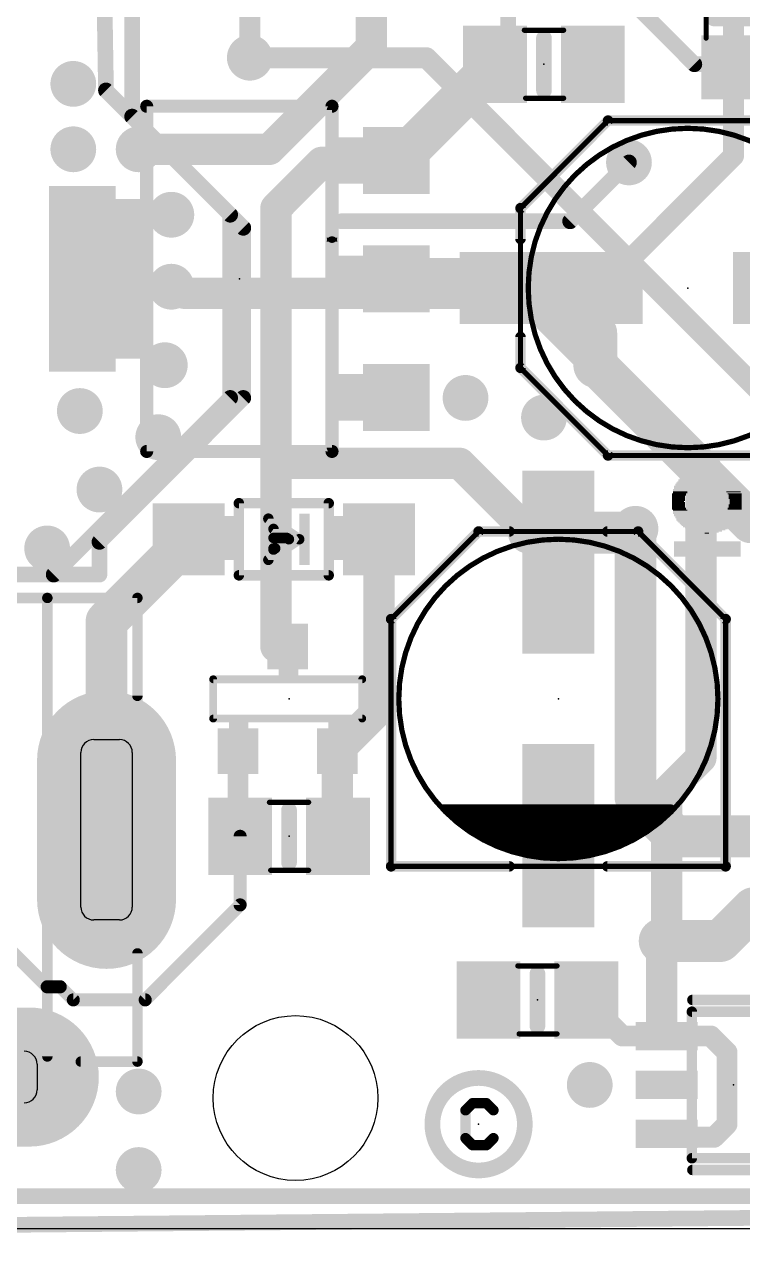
# Model space of a CAD drawing. Extents: x -3.4 to 68.6, y -0.2 to 53.3.
# Drawn here: x 8.7 to 22.66, y -0.15 to 23.38 of the extents above; entities that cross this region are included whole.
import ezdxf

# ---------------------------------------------------------------- set-up
doc = ezdxf.new("R2010")
doc.units = 0
for name, color, linetype in [('1', 12, 'CONTINUOUS'), ('16', 132, 'CONTINUOUS'), ('17', 110, 'CONTINUOUS'), ('18', 3, 'CONTINUOUS'), ('20', 53, 'CONTINUOUS'), ('200', 4, 'CONTINUOUS'), ('21', 40, 'CONTINUOUS'), ('23', 53, 'CONTINUOUS'), ('31', 253, 'CONTINUOUS'), ('51', 253, 'CONTINUOUS')]:
    doc.layers.add(name, color=color, linetype=linetype)

# ---------------------------------------------------------------- blocks, each defined once
blk = doc.blocks.new('RECT')
blk.add_solid([(-0.5, -0.5), (0.5, -0.5), (-0.5, 0.5), (0.5, 0.5)])
blk = doc.blocks.new('LONGP100')
at = {"const_width": 1}
blk.add_lwpolyline([(-0.5, 0), (0.5, 0)], dxfattribs=at)
at = {"const_width": 0.5}
for points in [[(-0.5, 0.25, 1), (-0.5, -0.25)], [(0.5, -0.25, 1), (0.5, 0.25)]]:
    blk.add_lwpolyline(points, format="xyb", dxfattribs=at)
blk = doc.blocks.new('ROUNDV')
at = {"const_width": 0.5}
blk.add_lwpolyline([(0, -0.25, 1), (0, 0.25, 1), (0, -0.25)], format="xyb", dxfattribs=at)

msp = doc.modelspace()

# ---------------------------------------------------------------- linework, layer by layer
at = {"layer": '1'}
for points, const_width in [([(10.16, 29.845), (10.287, 22.098)], 0.3048), ([(13.081, 28.133), (13.081, 22.733)], 0.4064), ([(15.4432, 26.162), (15.4432, 22.9362)], 0.6096), ([(20.574, 23.749), (21.717, 22.606)], 0.3048), ([(18.1, 22.545), (18.1, 23.561)], 0.3048), ([(15.4432, 22.9362), (13.462, 20.955)], 0.6096), ([(15.9804, 20.7404), (17.846, 22.606)], 0.8128), ([(17.846, 22.606), (17.907, 22.545)], 0.4064), ([(17.907, 22.545), (18.1, 22.545)], 0.4064), ([(21.717, 22.606), (22.352, 22.606)], 0.3048), ([(22.545, 22.606), (22.352, 22.606)], 0.4064), ([(22.352, 22.606), (22.672, 22.606)], 0.3048), ([(22.606, 22.545), (22.545, 22.606)], 0.4064), ([(10.287, 22.098), (12.954, 19.431)], 0.3048), ([(13.462, 20.955), (10.922, 20.955)], 0.6096), ([(13.589, 19.812), (14.478, 20.701)], 0.6096), ([(14.478, 20.701), (15.5074, 20.701)], 0.6096), ([(15.9278, 20.7404), (15.9804, 20.7404)], 0.8128), ([(15.5074, 20.701), (15.5468, 20.7404)], 0.4064), ([(15.5468, 20.7404), (15.9278, 20.7404)], 0.4064), ([(20.447, 20.701), (19.304, 19.558)], 0.3048), ([(13.589, 14.859), (13.589, 19.812)], 0.6096), ([(12.954, 19.431), (12.954, 16.129)], 0.3048), ([(19.304, 19.558), (14.859, 19.558)], 0.3048), ([(15.9278, 18.4404), (18.7582, 18.4404)], 0.8128), ([(18.7582, 18.4404), (18.936, 18.2626)], 0.8128), ([(19.812, 17.3866), (18.936, 18.2626)], 0.8128), ([(19.812, 16.764), (19.812, 17.3866)], 0.8128), ([(21.844, 14.732), (19.812, 16.764)], 0.8128), ([(12.954, 16.129), (10.16, 13.335)], 0.3048), ([(17.1574, 14.859), (13.589, 14.859)], 0.6096), ([(13.589, 14.859), (13.589, 11.303)], 0.6096), ([(18.5036, 13.5128), (17.1574, 14.859)], 0.6096), ([(21.844, 14.6886), (21.844, 14.732)], 0.8128), ([(22.8166, 13.716), (21.844, 14.6886)], 0.8128), ([(21.844, 9.144), (21.844, 14.6886)], 0.6096), ([(23.876, 13.716), (22.8166, 13.716)], 0.8128), ([(20.4978, 13.5128), (18.5036, 13.5128)], 0.8128), ([(20.574, 13.589), (20.4978, 13.5128)], 0.8128), ([(11.8914, 13.3858), (10.298, 11.7924)], 0.8128), ([(15.5914, 13.3858), (15.5914, 10.0796)], 0.6096), ([(18.5036, 13.5128), (19.0754, 12.941)], 0.6096), ([(10.16, 13.335), (10.16, 12.7)], 0.3048), ([(10.16, 12.7), (1.905, 12.7)], 0.3048), ([(10.298, 11.7924), (10.298, 7.747)], 0.8128), ([(13.589, 11.303), (13.8176, 11.303)], 0.6096), ([(14.7828, 9.271), (15.5914, 10.0796)], 0.6096), ([(12.8524, 7.6606), (12.8524, 9.271)], 0.4064), ([(14.7828, 7.6302), (14.7828, 9.271)], 0.6096), ([(21.179, 8.479), (21.844, 9.144)], 0.6096), ([(21.179, 8.479), (21.179, 5.685)], 0.6096), ([(12.893, 7.62), (12.8524, 7.6606)], 0.4064), ([(14.793, 7.62), (14.7828, 7.6302)], 0.6096), ([(12.893, 6.289), (12.893, 7.62)], 0.254), ([(11.049, 4.445), (12.893, 6.289)], 0.254), ([(21.179, 5.685), (21.082, 5.588)], 0.6096), ([(21.082, 5.588), (21.082, 3.841)], 0.6096), ([(8.255, 5.588), (9.144, 4.699)], 0.254), ([(9.144, 4.699), (9.398, 4.699)], 0.254), ([(9.398, 4.699), (9.652, 4.445)], 0.254), ([(9.652, 4.445), (11.049, 4.445)], 0.254), ([(19.619, 4.445), (20.32, 3.744)], 0.4064), ([(21.1789, 3.7441), (21.082, 3.841)], 0.4064), ([(20.32, 3.744), (21.1789, 3.744)], 0.4064), ([(21.1789, 3.744), (21.1789, 3.7441)], 0.4064), ([(21.1789, 3.744), (22.037, 3.744)], 0.4064), ([(22.037, 3.744), (22.352, 3.429)], 0.4064), ([(22.352, 3.429), (22.352, 2.032)], 0.4064), ([(22.352, 2.032), (22.098, 1.778)], 0.4064), ([(21.2449, 1.778), (21.1789, 1.844)], 0.4064), ([(22.098, 1.778), (21.2449, 1.778)], 0.4064), ([(67.945, 0.635), (0, 0)], 0.3048)]:
    msp.add_lwpolyline(points, dxfattribs=dict(at, const_width=const_width))
for points, const_width in [([(15.2908, 22.9362, 1), (15.5956, 22.9362)], 0.3048), ([(15.551, 22.8284, 1), (15.3354, 23.044)], 0.3048), ([(12.9794, 22.733, 1), (13.1826, 22.733)], 0.2032), ([(17.9897, 22.4623, 1), (17.7023, 22.7497)], 0.4064), ([(17.9178, 22.6778, 1), (17.7742, 22.5342)], 0.2032), ([(17.907, 22.6466, 1), (17.907, 22.4434)], 0.2032), ([(17.8352, 22.4732, 1), (17.9788, 22.6168)], 0.2032), ([(18.0238, 22.545, 1), (18.1762, 22.545)], 0.1524), ([(18.1, 22.4434, 1), (18.1, 22.6466)], 0.2032), ([(21.717, 22.6822, 1), (21.717, 22.5298)], 0.1524), ([(21.6631, 22.5521, 1), (21.7709, 22.6599)], 0.1524), ([(22.352, 22.7076, 1), (22.352, 22.5044)], 0.2032), ([(22.352, 22.6822, 1), (22.352, 22.5298)], 0.1524), ([(22.352, 22.5298, 1), (22.352, 22.6822)], 0.1524), ([(22.6168, 22.6778, 1), (22.4732, 22.5342)], 0.2032), ([(22.5342, 22.4732, 1), (22.6778, 22.6168)], 0.2032), ([(22.545, 22.5044, 1), (22.545, 22.7076)], 0.2032), ([(22.672, 22.5298, 1), (22.672, 22.6822)], 0.1524), ([(10.3409, 22.1519, 1), (10.2331, 22.0441)], 0.1524), ([(10.2108, 22.0968, 1), (10.3632, 22.0992)], 0.1524), ([(10.922, 21.1074, 1), (10.922, 20.8026)], 0.3048), ([(13.3542, 21.0628, 1), (13.5698, 20.8472)], 0.3048), ([(13.462, 20.8026, 1), (13.462, 21.1074)], 0.3048), ([(14.478, 20.8534, 1), (14.478, 20.5486)], 0.3048), ([(14.5858, 20.5932, 1), (14.3702, 20.8088)], 0.3048), ([(15.5074, 20.5486, 1), (15.5074, 20.8534)], 0.3048), ([(15.9278, 20.9436, 1), (15.9278, 20.5372)], 0.4064), ([(15.8367, 20.8841, 1), (16.1241, 20.5967)], 0.4064), ([(15.9804, 20.5372, 1), (15.9804, 20.9436)], 0.4064), ([(15.4356, 20.7728, 1), (15.5792, 20.6292)], 0.2032), ([(15.5468, 20.842, 1), (15.5468, 20.6388)], 0.2032), ([(15.6186, 20.6686, 1), (15.475, 20.8122)], 0.2032), ([(15.9278, 20.6388, 1), (15.9278, 20.842)], 0.2032), ([(20.5009, 20.6471, 1), (20.3931, 20.7549)], 0.1524), ([(13.4812, 19.9198, 1), (13.6968, 19.7042)], 0.3048), ([(13.7414, 19.812, 1), (13.4366, 19.812)], 0.3048), ([(13.0302, 19.431, 1), (12.8778, 19.431)], 0.1524), ([(12.9001, 19.3771, 1), (13.0079, 19.4849)], 0.1524), ([(14.859, 19.6342, 1), (14.859, 19.4818)], 0.1524), ([(19.2501, 19.6119, 1), (19.3579, 19.5041)], 0.1524), ([(19.304, 19.4818, 1), (19.304, 19.6342)], 0.1524), ([(15.9278, 18.6436, 1), (15.9278, 18.2372)], 0.4064), ([(18.9019, 18.5841, 1), (18.6145, 18.2967)], 0.4064), ([(18.7582, 18.2372, 1), (18.7582, 18.6436)], 0.4064), ([(19.0797, 18.4063, 1), (18.7923, 18.1189)], 0.4064), ([(18.7923, 18.1189, 1), (19.0797, 18.4063)], 0.4064), ([(20.0152, 17.3866, 1), (19.6088, 17.3866)], 0.4064), ([(19.6683, 17.2429, 1), (19.9557, 17.5303)], 0.4064), ([(19.9557, 16.9077, 1), (19.6683, 16.6203)], 0.4064), ([(19.6088, 16.764, 1), (20.0152, 16.764)], 0.4064), ([(13.0079, 16.0751, 1), (12.9001, 16.1829)], 0.1524), ([(12.8778, 16.129, 1), (13.0302, 16.129)], 0.1524), ([(13.589, 15.0114, 1), (13.589, 14.7066)], 0.3048), ([(13.7414, 14.859, 1), (13.4366, 14.859)], 0.3048), ([(17.2652, 14.9668, 1), (17.0496, 14.7512)], 0.3048), ([(17.1574, 14.7066, 1), (17.1574, 15.0114)], 0.3048), ([(22.0472, 14.732, 1), (21.6408, 14.732)], 0.4064), ([(21.9877, 14.8323, 1), (21.7003, 14.5449)], 0.4064), ([(21.7003, 14.5883, 1), (21.9877, 14.8757)], 0.4064), ([(13.4366, 14.859, 1), (13.7414, 14.859)], 0.3048), ([(21.6408, 14.6886, 1), (22.0472, 14.6886)], 0.4064), ([(21.9964, 14.6886, 1), (21.6916, 14.6886)], 0.3048), ([(22.8166, 13.9192, 1), (22.8166, 13.5128)], 0.4064), ([(18.5036, 13.716, 1), (18.5036, 13.3096)], 0.4064), ([(20.7177, 13.4453, 1), (20.4303, 13.7327)], 0.4064), ([(20.4978, 13.3096, 1), (20.4978, 13.716)], 0.4064), ([(22.6729, 13.5723, 1), (22.9603, 13.8597)], 0.4064), ([(12.0351, 13.2421, 1), (11.7477, 13.5295)], 0.4064), ([(15.7438, 13.3858, 1), (15.439, 13.3858)], 0.3048), ([(18.6114, 13.6206, 1), (18.3958, 13.405)], 0.3048), ([(18.3958, 13.405, 1), (18.6114, 13.6206)], 0.3048), ([(20.3541, 13.6565, 1), (20.6415, 13.3691)], 0.4064), ([(10.2362, 13.335, 1), (10.0838, 13.335)], 0.1524), ([(10.1061, 13.3889, 1), (10.2139, 13.2811)], 0.1524), ([(18.9676, 12.8332, 1), (19.1832, 13.0488)], 0.3048), ([(10.0838, 12.7, 1), (10.2362, 12.7)], 0.1524), ([(10.16, 12.6238, 1), (10.16, 12.7762)], 0.1524), ([(10.5012, 11.7924, 1), (10.0948, 11.7924)], 0.4064), ([(10.1543, 11.9361, 1), (10.4417, 11.6487)], 0.4064), ([(13.589, 11.4554, 1), (13.589, 11.1506)], 0.3048), ([(13.8176, 11.1506, 1), (13.8176, 11.4554)], 0.3048), ([(13.4366, 11.303, 1), (13.7414, 11.303)], 0.3048), ([(15.6992, 9.9718, 1), (15.4836, 10.1874)], 0.3048), ([(15.439, 10.0796, 1), (15.7438, 10.0796)], 0.3048), ([(12.954, 9.271, 1), (12.7508, 9.271)], 0.2032), ([(14.675, 9.3788, 1), (14.8906, 9.1632)], 0.3048), ([(14.9352, 9.271, 1), (14.6304, 9.271)], 0.3048), ([(21.9518, 9.0362, 1), (21.7362, 9.2518)], 0.3048), ([(21.6916, 9.144, 1), (21.9964, 9.144)], 0.3048), ([(21.0712, 8.5868, 1), (21.2868, 8.3712)], 0.3048), ([(21.3314, 8.479, 1), (21.0266, 8.479)], 0.3048), ([(10.0948, 7.747, 1), (10.5012, 7.747)], 0.4064), ([(12.9242, 7.7324, 1), (12.7806, 7.5888)], 0.2032), ([(12.8212, 7.5482, 1), (12.9648, 7.6918)], 0.2032), ([(14.8906, 7.738, 1), (14.675, 7.5224)], 0.3048), ([(14.6304, 7.6302, 1), (14.9352, 7.6302)], 0.3048), ([(14.6852, 7.5122, 1), (14.9008, 7.7278)], 0.3048), ([(12.7508, 7.6606, 1), (12.954, 7.6606)], 0.2032), ([(12.9565, 7.62, 1), (12.8295, 7.62)], 0.127), ([(12.9379, 6.2441, 1), (12.8481, 6.3339)], 0.127), ([(12.8295, 6.289, 1), (12.9565, 6.289)], 0.127), ([(21.2344, 5.588, 1), (20.9296, 5.588)], 0.3048), ([(21.2868, 5.5772, 1), (21.0712, 5.7928)], 0.3048), ([(20.9742, 5.6958, 1), (21.1898, 5.4802)], 0.3048), ([(21.0266, 5.685, 1), (21.3314, 5.685)], 0.3048), ([(9.144, 4.7625, 1), (9.144, 4.6355)], 0.127), ([(9.0991, 4.6541, 1), (9.1889, 4.7439)], 0.127), ([(9.4429, 4.7439, 1), (9.3531, 4.6541)], 0.127), ([(9.398, 4.6355, 1), (9.398, 4.7625)], 0.127), ([(9.652, 4.5085, 1), (9.652, 4.3815)], 0.127), ([(9.6071, 4.4001, 1), (9.6969, 4.4899)], 0.127), ([(11.0041, 4.4899, 1), (11.0939, 4.4001)], 0.127), ([(11.049, 4.3815, 1), (11.049, 4.5085)], 0.127), ([(19.6908, 4.5168, 1), (19.5472, 4.3732)], 0.2032), ([(21.1538, 3.9128, 1), (21.0102, 3.7692)], 0.2032), ([(20.32, 3.8456, 1), (20.32, 3.6424)], 0.2032), ([(20.2482, 3.6722, 1), (20.3918, 3.8158)], 0.2032), ([(20.9296, 3.841, 1), (21.2344, 3.841)], 0.3048), ([(21.2805, 3.7441, 1), (21.0773, 3.7441)], 0.2032), ([(21.1789, 3.8456, 1), (21.1789, 3.6424)], 0.2032), ([(21.0773, 3.744, 1), (21.2805, 3.744)], 0.2032), ([(21.1071, 3.6723, 1), (21.2507, 3.8159)], 0.2032), ([(21.1789, 3.6424, 1), (21.1789, 3.8456)], 0.2032), ([(22.1088, 3.8158, 1), (21.9652, 3.6722)], 0.2032), ([(22.037, 3.6424, 1), (22.037, 3.8456)], 0.2032), ([(22.4536, 3.429, 1), (22.2504, 3.429)], 0.2032), ([(22.2802, 3.3572, 1), (22.4238, 3.5008)], 0.2032), ([(22.2504, 2.032, 1), (22.4536, 2.032)], 0.2032), ([(22.4238, 1.9602, 1), (22.2802, 2.1038)], 0.2032), ([(21.2507, 1.9158, 1), (21.1071, 1.7722)], 0.2032), ([(21.2449, 1.8796, 1), (21.2449, 1.6764)], 0.2032), ([(21.1731, 1.7062, 1), (21.3167, 1.8498)], 0.2032), ([(22.0262, 1.8498, 1), (22.1698, 1.7062)], 0.2032), ([(22.098, 1.6764, 1), (22.098, 1.8796)], 0.2032)]:
    msp.add_lwpolyline(points, format="xyb", dxfattribs=dict(at, const_width=const_width))
at = {"layer": '16'}
for points, const_width in [([(10.795, 29.718), (10.795, 21.59)], 0.3048), ([(22.479, 28.194), (22.479, 20.828)], 0.4064), ([(16.51, 22.733), (13.081, 22.733)], 0.4064), ([(16.51, 22.733), (20.447, 18.796)], 0.4064), ([(10.795, 21.59), (12.7, 19.685)], 0.3048), ([(22.479, 20.828), (20.447, 18.796)], 0.4064), ([(12.7, 19.685), (12.7, 16.129)], 0.3048), ([(20.447, 18.796), (23.561, 15.682)], 0.4064), ([(11.684, 18.288), (11.557, 18.288)], 0.6096), ([(11.811, 18.161), (11.684, 18.288)], 0.6096), ([(18.415, 18.161), (11.811, 18.161)], 0.6096), ([(19.812, 16.764), (18.415, 18.161)], 0.6096), ([(12.7, 16.129), (9.271, 12.7)], 0.3048), ([(20.574, 13.589), (20.574, 8.382)], 0.8128), ([(9.271, 12.7), (0.889, 12.7)], 0.3048), ([(20.574, 8.382), (21.336, 7.62)], 0.8128), ([(21.336, 7.62), (44.831, 7.62)], 0.8128), ([(22.86, 6.223), (22.225, 5.588)], 0.8128), ([(37.592, 6.223), (22.86, 6.223)], 0.8128), ([(22.225, 5.588), (21.082, 5.588)], 0.8128), ([(67.945, 0.635), (0.889, 0.635)], 0.3048)]:
    msp.add_lwpolyline(points, dxfattribs=dict(at, const_width=const_width))
for points, const_width in [([(13.081, 22.8346, 1), (13.081, 22.6314)], 0.2032), ([(16.5818, 22.8048, 1), (16.4382, 22.6612)], 0.2032), ([(16.51, 22.6314, 1), (16.51, 22.8346)], 0.2032), ([(10.8489, 21.6439, 1), (10.7411, 21.5361)], 0.1524), ([(10.7188, 21.59, 1), (10.8712, 21.59)], 0.1524), ([(22.5508, 20.7562, 1), (22.4072, 20.8998)], 0.2032), ([(22.3774, 20.828, 1), (22.5806, 20.828)], 0.2032), ([(12.7762, 19.685, 1), (12.6238, 19.685)], 0.1524), ([(12.6461, 19.6311, 1), (12.7539, 19.7389)], 0.1524), ([(20.5188, 18.8678, 1), (20.3752, 18.7242)], 0.2032), ([(20.3752, 18.8678, 1), (20.5188, 18.7242)], 0.2032), ([(20.3752, 18.7242, 1), (20.5188, 18.8678)], 0.2032), ([(11.557, 18.4404, 1), (11.557, 18.1356)], 0.3048), ([(11.7918, 18.3958, 1), (11.5762, 18.1802)], 0.3048), ([(11.684, 18.1356, 1), (11.684, 18.4404)], 0.3048), ([(11.811, 18.3134, 1), (11.811, 18.0086)], 0.3048), ([(11.7032, 18.0532, 1), (11.9188, 18.2688)], 0.3048), ([(18.5228, 18.2688, 1), (18.3072, 18.0532)], 0.3048), ([(18.415, 18.0086, 1), (18.415, 18.3134)], 0.3048), ([(19.7042, 16.6562, 1), (19.9198, 16.8718)], 0.3048), ([(12.7539, 16.0751, 1), (12.6461, 16.1829)], 0.1524), ([(12.6238, 16.129, 1), (12.7762, 16.129)], 0.1524), ([(20.7772, 13.589, 1), (20.3708, 13.589)], 0.4064), ([(9.2171, 12.7539, 1), (9.3249, 12.6461)], 0.1524), ([(9.271, 12.6238, 1), (9.271, 12.7762)], 0.1524), ([(20.7177, 8.5257, 1), (20.4303, 8.2383)], 0.4064), ([(20.3708, 8.382, 1), (20.7772, 8.382)], 0.4064), ([(21.336, 7.8232, 1), (21.336, 7.4168)], 0.4064), ([(21.1923, 7.4763, 1), (21.4797, 7.7637)], 0.4064), ([(22.86, 6.4262, 1), (22.86, 6.0198)], 0.4064), ([(23.0037, 6.0793, 1), (22.7163, 6.3667)], 0.4064), ([(21.082, 5.7912, 1), (21.082, 5.3848)], 0.4064), ([(22.0813, 5.7317, 1), (22.3687, 5.4443)], 0.4064), ([(22.225, 5.3848, 1), (22.225, 5.7912)], 0.4064)]:
    msp.add_lwpolyline(points, format="xyb", dxfattribs=dict(at, const_width=const_width))
at = {"layer": '20'}
for p, q in [((10.048, 9.497), (10.548, 9.497)), ((9.798, 6.247), (9.798, 9.247)), ((10.798, 9.247), (10.798, 6.247)), ((10.548, 5.997), (10.048, 5.997)), ((8.948, 3.197), (8.948, 2.697)), ((65.04, 0), (1, 0))]:
    msp.add_line(p, q, dxfattribs=at)
msp.add_circle((13.97, 2.54), 1.6, dxfattribs=at)
for centre, start, end in [((10.048, 9.247), 90, 180), ((10.548, 9.247), 0, 90), ((10.048, 6.247), 180, 270), ((10.548, 6.247), 270, 0), ((8.698, 3.197), 0, 90), ((8.698, 2.697), 270, 0)]:
    msp.add_arc(centre, 0.25, start, end, dxfattribs=at)
at = {"layer": '21'}
for points, const_width in [([(23.114, 23.495), (22.098, 23.495)], 0.3048), ([(18.796, 23.114), (18.796, 22.098)], 0.3048), ([(14.6778, 21.7904), (11.0778, 21.7904)], 0.2032), ([(11.0778, 15.0904), (11.0778, 21.7904)], 0.2032), ([(14.6778, 19.2404), (14.6778, 21.7184)], 0.2032), ([(18.34, 19.8126), (20.04, 21.5126)], 0.2032), ([(20.04, 21.5126), (24.84, 21.5126)], 0.2032), ([(18.34, 19.2126), (18.34, 19.8126)], 0.2032), ([(14.6778, 15.1624), (14.6778, 19.1644)], 0.2032), ([(18.34, 16.7126), (18.34, 17.3126)], 0.2032), ([(20.04, 15.0126), (18.34, 16.7126)], 0.2032), ([(14.6778, 15.0904), (11.0778, 15.0904)], 0.2032), ([(24.84, 15.0126), (20.04, 15.0126)], 0.2032), ([(12.8684, 14.0858), (14.6144, 14.0858)], 0.2032), ([(13.4414, 12.9858), (13.4414, 13.7858)], 0.2032), ([(13.4414, 13.7858), (14.0414, 13.3858)], 0.2032), ([(13.5414, 13.1858), (13.5414, 13.5858)], 0.2032), ([(13.5414, 13.5858), (13.8414, 13.3858)], 0.2032), ([(14.0414, 13.3858), (13.4414, 12.9858)], 0.2032), ([(13.5414, 13.4112), (13.8033, 13.4112)], 0.2032), ([(13.8414, 13.3858), (13.5414, 13.1858)], 0.2032), ([(15.8254, 11.837), (17.5254, 13.537)], 0.2032), ([(17.5254, 13.537), (18.1254, 13.537)], 0.2032), ([(20.0254, 13.537), (20.6254, 13.537)], 0.2032), ([(20.6254, 13.537), (22.3254, 11.837)], 0.2032), ([(13.5414, 13.208), (13.5747, 13.208)], 0.2032), ([(14.6144, 12.6858), (12.8684, 12.6858)], 0.2032), ([(-0.002, 12.247), (10.898, 12.247)], 0.2032), ([(10.898, 12.247), (10.898, 10.347)], 0.2032), ([(15.8254, 7.037), (15.8254, 11.837)], 0.2032), ([(22.3254, 11.837), (22.3254, 7.037)], 0.2032), ([(12.3698, 9.906), (12.3698, 10.668)], 0.1524), ([(12.3698, 10.668), (15.2654, 10.668)], 0.1524), ([(15.2654, 10.668), (15.2654, 9.906)], 0.1524), ([(15.2654, 9.906), (12.3698, 9.906)], 0.1524), ([(13.843, 8.128), (13.843, 7.112)], 0.3048), ([(18.1254, 7.037), (15.8254, 7.037)], 0.2032), ([(22.3254, 7.037), (20.0254, 7.037)], 0.2032), ([(10.898, 3.247), (10.898, 5.347)], 0.2032), ([(18.669, 4.953), (18.669, 3.937)], 0.3048), ([(23.279, 4.444), (21.679, 4.444)], 0.2032), ([(10.898, 3.247), (9.798, 3.247)], 0.2032), ([(17.4076, 2.4391), (17.272, 2.3035)], 0.2032), ([(17.272, 2.3035), (17.272, 1.7612)], 0.2032), ([(17.6787, 2.4391), (17.4076, 2.4391)], 0.2032), ([(17.8143, 2.3035), (17.6787, 2.4391)], 0.2032), ([(17.272, 1.7612), (17.4076, 1.6256)], 0.2032), ([(17.4076, 1.6256), (17.6787, 1.6256)], 0.2032), ([(17.6787, 1.6256), (17.8143, 1.7612)], 0.2032), ([(23.279, 1.144), (21.679, 1.144)], 0.2032)]:
    msp.add_lwpolyline(points, dxfattribs=dict(at, const_width=const_width))
for points, const_width in [([(22.098, 23.5712, 1), (22.098, 23.4188)], 0.1524), ([(18.8722, 23.114, 1), (18.7198, 23.114)], 0.1524), ([(18.7198, 22.098, 1), (18.8722, 22.098)], 0.1524), ([(11.0778, 21.8412, 1), (11.0778, 21.7396)], 0.1016), ([(11.1286, 21.7904, 1), (11.027, 21.7904)], 0.1016), ([(14.6778, 21.7396, 1), (14.6778, 21.8412)], 0.1016), ([(14.7286, 21.7184, 1), (14.627, 21.7184)], 0.1016), ([(20.04, 21.5634, 1), (20.04, 21.4618)], 0.1016), ([(20.0759, 21.4767, 1), (20.0041, 21.5485)], 0.1016), ([(18.3908, 19.8126, 1), (18.2892, 19.8126)], 0.1016), ([(18.3041, 19.8485, 1), (18.3759, 19.7767)], 0.1016), ([(14.627, 19.2404, 1), (14.7286, 19.2404)], 0.1016), ([(14.7286, 19.1644, 1), (14.627, 19.1644)], 0.1016), ([(18.2892, 19.2126, 1), (18.3908, 19.2126)], 0.1016), ([(18.3908, 17.3126, 1), (18.2892, 17.3126)], 0.1016), ([(18.3759, 16.7485, 1), (18.3041, 16.6767)], 0.1016), ([(18.2892, 16.7126, 1), (18.3908, 16.7126)], 0.1016), ([(11.0778, 15.1412, 1), (11.0778, 15.0396)], 0.1016), ([(11.027, 15.0904, 1), (11.1286, 15.0904)], 0.1016), ([(14.627, 15.1624, 1), (14.7286, 15.1624)], 0.1016), ([(14.6778, 15.0396, 1), (14.6778, 15.1412)], 0.1016), ([(20.04, 15.0634, 1), (20.04, 14.9618)], 0.1016), ([(20.0041, 14.9767, 1), (20.0759, 15.0485)], 0.1016), ([(12.8684, 14.1366, 1), (12.8684, 14.035)], 0.1016), ([(14.6144, 14.035, 1), (14.6144, 14.1366)], 0.1016), ([(13.4922, 13.7858, 1), (13.3906, 13.7858)], 0.1016), ([(13.4696, 13.8281, 1), (13.4132, 13.7435)], 0.1016), ([(13.5922, 13.5858, 1), (13.4906, 13.5858)], 0.1016), ([(13.5696, 13.6281, 1), (13.5132, 13.5435)], 0.1016), ([(13.5414, 13.462, 1), (13.5414, 13.3604)], 0.1016), ([(13.8033, 13.3604, 1), (13.8033, 13.462)], 0.1016), ([(13.8696, 13.3435, 1), (13.8132, 13.4281)], 0.1016), ([(13.8132, 13.3435, 1), (13.8696, 13.4281)], 0.1016), ([(14.0696, 13.3435, 1), (14.0132, 13.4281)], 0.1016), ([(14.0132, 13.3435, 1), (14.0696, 13.4281)], 0.1016), ([(17.5254, 13.5878, 1), (17.5254, 13.4862)], 0.1016), ([(17.5613, 13.5011, 1), (17.4895, 13.5729)], 0.1016), ([(18.1254, 13.4862, 1), (18.1254, 13.5878)], 0.1016), ([(20.0254, 13.5878, 1), (20.0254, 13.4862)], 0.1016), ([(20.6613, 13.5729, 1), (20.5895, 13.5011)], 0.1016), ([(20.6254, 13.4862, 1), (20.6254, 13.5878)], 0.1016), ([(13.5414, 13.2588, 1), (13.5414, 13.1572)], 0.1016), ([(13.5132, 13.2281, 1), (13.5696, 13.1435)], 0.1016), ([(13.4906, 13.1858, 1), (13.5922, 13.1858)], 0.1016), ([(13.5747, 13.1572, 1), (13.5747, 13.2588)], 0.1016), ([(13.4132, 13.0281, 1), (13.4696, 12.9435)], 0.1016), ([(13.3906, 12.9858, 1), (13.4922, 12.9858)], 0.1016), ([(12.8684, 12.7366, 1), (12.8684, 12.635)], 0.1016), ([(14.6144, 12.635, 1), (14.6144, 12.7366)], 0.1016), ([(10.9488, 12.247, 1), (10.8472, 12.247)], 0.1016), ([(10.898, 12.1962, 1), (10.898, 12.2978)], 0.1016), ([(15.8762, 11.837, 1), (15.7746, 11.837)], 0.1016), ([(15.7895, 11.8729, 1), (15.8613, 11.8011)], 0.1016), ([(22.3762, 11.837, 1), (22.2746, 11.837)], 0.1016), ([(22.2895, 11.8011, 1), (22.3613, 11.8729)], 0.1016), ([(12.4079, 10.668, 1), (12.3317, 10.668)], 0.0762), ([(12.3698, 10.7061, 1), (12.3698, 10.6299)], 0.0762), ([(15.3035, 10.668, 1), (15.2273, 10.668)], 0.0762), ([(15.2654, 10.6299, 1), (15.2654, 10.7061)], 0.0762), ([(10.8472, 10.347, 1), (10.9488, 10.347)], 0.1016), ([(12.3698, 9.9441, 1), (12.3698, 9.8679)], 0.0762), ([(12.3317, 9.906, 1), (12.4079, 9.906)], 0.0762), ([(15.2273, 9.906, 1), (15.3035, 9.906)], 0.0762), ([(15.2654, 9.8679, 1), (15.2654, 9.9441)], 0.0762), ([(13.9192, 8.128, 1), (13.7668, 8.128)], 0.1524), ([(13.7668, 7.112, 1), (13.9192, 7.112)], 0.1524), ([(15.8254, 7.0878, 1), (15.8254, 6.9862)], 0.1016), ([(15.7746, 7.037, 1), (15.8762, 7.037)], 0.1016), ([(18.1254, 6.9862, 1), (18.1254, 7.0878)], 0.1016), ([(20.0254, 7.0878, 1), (20.0254, 6.9862)], 0.1016), ([(22.2746, 7.037, 1), (22.3762, 7.037)], 0.1016), ([(22.3254, 6.9862, 1), (22.3254, 7.0878)], 0.1016), ([(10.9488, 5.347, 1), (10.8472, 5.347)], 0.1016), ([(18.7452, 4.953, 1), (18.5928, 4.953)], 0.1524), ([(21.679, 4.4948, 1), (21.679, 4.3932)], 0.1016), ([(18.5928, 3.937, 1), (18.7452, 3.937)], 0.1524), ([(9.798, 3.2978, 1), (9.798, 3.1962)], 0.1016), ([(10.8472, 3.247, 1), (10.9488, 3.247)], 0.1016), ([(10.898, 3.1962, 1), (10.898, 3.2978)], 0.1016), ([(17.526, 1.134, 1), (17.526, 2.93, 1), (17.526, 1.134)], 0.3048), ([(17.3228, 2.3035, 1), (17.2212, 2.3035)], 0.1016), ([(17.2361, 2.3394, 1), (17.3079, 2.2676)], 0.1016), ([(17.4076, 2.4899, 1), (17.4076, 2.3883)], 0.1016), ([(17.4435, 2.4032, 1), (17.3717, 2.475)], 0.1016), ([(17.7147, 2.475, 1), (17.6428, 2.4032)], 0.1016), ([(17.6787, 2.3883, 1), (17.6787, 2.4899)], 0.1016), ([(17.7784, 2.2676, 1), (17.8502, 2.3394)], 0.1016), ([(17.3079, 1.7971, 1), (17.2361, 1.7253)], 0.1016), ([(17.2212, 1.7612, 1), (17.3228, 1.7612)], 0.1016), ([(17.4076, 1.6764, 1), (17.4076, 1.5748)], 0.1016), ([(17.3717, 1.5897, 1), (17.4435, 1.6615)], 0.1016), ([(17.6428, 1.6615, 1), (17.7147, 1.5897)], 0.1016), ([(17.6787, 1.5748, 1), (17.6787, 1.6764)], 0.1016), ([(17.8502, 1.7253, 1), (17.7784, 1.7971)], 0.1016), ([(21.679, 1.1948, 1), (21.679, 1.0932)], 0.1016)]:
    msp.add_lwpolyline(points, format="xyb", dxfattribs=dict(at, const_width=const_width))
at = {"layer": '23'}
for p in [(18.796, 22.606), (12.8778, 18.4404), (21.59, 18.2626), (13.7414, 13.3858), (13.843, 10.287), (19.0754, 10.287), (13.843, 7.62), (18.669, 4.445), (22.479, 2.794), (17.526, 2.032)]:
    msp.add_point(p, dxfattribs=at)
at = {"layer": '51'}
for points, const_width in [([(21.946, 23.851), (21.946, 23.114)], 0.1016), ([(18.415, 23.266), (19.177, 23.266)], 0.1016), ([(14.6778, 21.7904), (11.0778, 21.7904)], 0.254), ([(11.0778, 21.7904), (11.0778, 15.0904)], 0.254), ([(14.6778, 15.0904), (14.6778, 21.7904)], 0.254), ([(18.44, 21.946), (19.177, 21.946)], 0.1016), ([(18.34, 19.8126), (20.04, 21.5126)], 0.1016), ([(20.04, 21.5126), (24.84, 21.5126)], 0.1016), ([(18.34, 16.7126), (18.34, 19.8126)], 0.1016), ([(20.04, 15.0126), (18.34, 16.7126)], 0.1016), ([(11.0778, 15.0904), (14.6778, 15.0904)], 0.254), ([(24.84, 15.0126), (20.04, 15.0126)], 0.1016), ([(12.8684, 12.6858), (12.8684, 14.0858)], 0.2032), ([(14.6144, 14.0858), (14.6144, 12.6858)], 0.2032), ([(15.8254, 11.837), (17.5254, 13.537)], 0.1016), ([(17.5254, 13.537), (20.6254, 13.537)], 0.1016), ([(20.6254, 13.537), (22.3254, 11.837)], 0.1016), ([(-0.002, 12.247), (9.148, 12.247)], 0.2032), ([(9.148, 12.247), (10.898, 12.247)], 0.2032), ([(9.148, 12.247), (9.148, 3.347)], 0.2032), ([(10.898, 12.247), (10.898, 3.247)], 0.2032), ([(15.8254, 7.037), (15.8254, 11.837)], 0.1016), ([(22.3254, 11.837), (22.3254, 7.037)], 0.1016), ([(13.462, 8.28), (14.224, 8.28)], 0.1016), ([(16.8254, 8.187), (21.2754, 8.187)], 0.1016), ([(16.9254, 8.137), (17.4754, 7.687)], 0.1016), ([(16.9754, 8.137), (16.9254, 8.137)], 0.1016), ([(16.9364, 8.128), (21.2142, 8.128)], 0.1016), ([(21.2254, 8.137), (16.9754, 8.137)], 0.1016), ([(17.0606, 8.0264), (21.0872, 8.0264)], 0.1016), ([(20.7254, 7.737), (21.2254, 8.137)], 0.1016), ([(17.1848, 7.9248), (20.9602, 7.9248)], 0.1016), ([(17.3089, 7.8232), (20.8331, 7.8232)], 0.1016), ([(17.4331, 7.7216), (20.6946, 7.7216)], 0.1016), ([(20.0254, 7.387), (20.7254, 7.737)], 0.1016), ([(17.4754, 7.687), (18.1754, 7.387)], 0.1016), ([(17.6317, 7.62), (20.4914, 7.62)], 0.1016), ([(17.8688, 7.5184), (20.2882, 7.5184)], 0.1016), ([(18.1059, 7.4168), (20.085, 7.4168)], 0.1016), ([(18.1754, 7.387), (19.0754, 7.237)], 0.1016), ([(18.6062, 7.3152), (19.5707, 7.3152)], 0.1016), ([(19.0754, 7.237), (20.0254, 7.387)], 0.1016), ([(22.3254, 7.037), (15.8254, 7.037)], 0.1016), ([(13.487, 6.96), (14.224, 6.96)], 0.1016), ([(18.288, 5.105), (19.05, 5.105)], 0.1016), ([(21.6686, 1.3716), (21.6686, 4.2164)], 0.2032), ([(21.6686, 4.2164), (23.2894, 4.2164)], 0.2032), ([(18.313, 3.785), (19.05, 3.785)], 0.1016), ([(10.898, 3.247), (-0.002, 3.247)], 0.2032), ([(23.2894, 1.3716), (21.6686, 1.3716)], 0.2032)]:
    msp.add_lwpolyline(points, dxfattribs=dict(at, const_width=const_width))
for points, const_width in [([(18.415, 23.2914, 1), (18.415, 23.2406)], 0.0508), ([(19.177, 23.2406, 1), (19.177, 23.2914)], 0.0508), ([(21.9206, 23.114, 1), (21.9714, 23.114)], 0.0508), ([(11.0778, 21.8539, 1), (11.0778, 21.7269)], 0.127), ([(11.1413, 21.7904, 1), (11.0143, 21.7904)], 0.127), ([(14.7413, 21.7904, 1), (14.6143, 21.7904)], 0.127), ([(14.6778, 21.7269, 1), (14.6778, 21.8539)], 0.127), ([(18.44, 21.9714, 1), (18.44, 21.9206)], 0.0508), ([(19.177, 21.9206, 1), (19.177, 21.9714)], 0.0508), ([(20.04, 21.538, 1), (20.04, 21.4872)], 0.0508), ([(20.058, 21.4946, 1), (20.022, 21.5306)], 0.0508), ([(21.59, 15.1626, 1), (21.59, 21.3626, 1), (21.59, 15.1626)], 0.1016), ([(18.322, 19.8306, 1), (18.358, 19.7946)], 0.0508), ([(18.3654, 19.8126, 1), (18.3146, 19.8126)], 0.0508), ([(18.358, 16.7306, 1), (18.322, 16.6946)], 0.0508), ([(18.3146, 16.7126, 1), (18.3654, 16.7126)], 0.0508), ([(11.0778, 15.1539, 1), (11.0778, 15.0269)], 0.127), ([(11.0143, 15.0904, 1), (11.1413, 15.0904)], 0.127), ([(14.6143, 15.0904, 1), (14.7413, 15.0904)], 0.127), ([(14.6778, 15.0269, 1), (14.6778, 15.1539)], 0.127), ([(20.04, 15.038, 1), (20.04, 14.9872)], 0.0508), ([(20.022, 14.9946, 1), (20.058, 15.0306)], 0.0508), ([(12.9192, 14.0858, 1), (12.8176, 14.0858)], 0.1016), ([(14.6652, 14.0858, 1), (14.5636, 14.0858)], 0.1016), ([(19.0754, 7.187, 1), (19.0754, 13.387, 1), (19.0754, 7.187)], 0.1016), ([(17.5254, 13.5624, 1), (17.5254, 13.5116)], 0.0508), ([(17.5434, 13.519, 1), (17.5074, 13.555)], 0.0508), ([(20.6434, 13.555, 1), (20.6074, 13.519)], 0.0508), ([(20.6254, 13.5116, 1), (20.6254, 13.5624)], 0.0508), ([(12.8176, 12.6858, 1), (12.9192, 12.6858)], 0.1016), ([(14.5636, 12.6858, 1), (14.6652, 12.6858)], 0.1016), ([(9.148, 12.2978, 1), (9.148, 12.1962)], 0.1016), ([(9.1988, 12.247, 1), (9.0972, 12.247)], 0.1016), ([(9.148, 12.1962, 1), (9.148, 12.2978)], 0.1016), ([(10.9488, 12.247, 1), (10.8472, 12.247)], 0.1016), ([(10.898, 12.1962, 1), (10.898, 12.2978)], 0.1016), ([(15.8074, 11.855, 1), (15.8434, 11.819)], 0.0508), ([(15.8508, 11.837, 1), (15.8, 11.837)], 0.0508), ([(22.3508, 11.837, 1), (22.3, 11.837)], 0.0508), ([(22.3074, 11.819, 1), (22.3434, 11.855)], 0.0508), ([(13.462, 8.3054, 1), (13.462, 8.2546)], 0.0508), ([(14.224, 8.2546, 1), (14.224, 8.3054)], 0.0508), ([(16.8254, 8.2124, 1), (16.8254, 8.1616)], 0.0508), ([(21.2754, 8.1616, 1), (21.2754, 8.2124)], 0.0508), ([(16.9415, 8.1567, 1), (16.9093, 8.1173)], 0.0508), ([(16.9254, 8.1624, 1), (16.9254, 8.1116)], 0.0508), ([(16.9364, 8.1534, 1), (16.9364, 8.1026)], 0.0508), ([(16.9754, 8.1624, 1), (16.9754, 8.1116)], 0.0508), ([(16.9754, 8.1116, 1), (16.9754, 8.1624)], 0.0508), ([(17.0606, 8.0518, 1), (17.0606, 8.001)], 0.0508), ([(21.0872, 8.001, 1), (21.0872, 8.0518)], 0.0508), ([(21.2413, 8.1172, 1), (21.2095, 8.1568)], 0.0508), ([(21.2142, 8.1026, 1), (21.2142, 8.1534)], 0.0508), ([(21.2254, 8.1116, 1), (21.2254, 8.1624)], 0.0508), ([(17.1848, 7.9502, 1), (17.1848, 7.8994)], 0.0508), ([(17.3089, 7.8486, 1), (17.3089, 7.7978)], 0.0508), ([(17.4331, 7.747, 1), (17.4331, 7.6962)], 0.0508), ([(20.6946, 7.6962, 1), (20.6946, 7.747)], 0.0508), ([(20.7095, 7.7568, 1), (20.7413, 7.7172)], 0.0508), ([(20.7368, 7.7143, 1), (20.714, 7.7597)], 0.0508), ([(20.8331, 7.7978, 1), (20.8331, 7.8486)], 0.0508), ([(20.9602, 7.8994, 1), (20.9602, 7.9502)], 0.0508), ([(17.4854, 7.7103, 1), (17.4654, 7.6637)], 0.0508), ([(17.4593, 7.6673, 1), (17.4915, 7.7067)], 0.0508), ([(17.6317, 7.6454, 1), (17.6317, 7.5946)], 0.0508), ([(17.8688, 7.5438, 1), (17.8688, 7.493)], 0.0508), ([(20.2882, 7.493, 1), (20.2882, 7.5438)], 0.0508), ([(20.4914, 7.5946, 1), (20.4914, 7.6454)], 0.0508), ([(18.1059, 7.4422, 1), (18.1059, 7.3914)], 0.0508), ([(18.1796, 7.4121, 1), (18.1712, 7.3619)], 0.0508), ([(18.1654, 7.3637, 1), (18.1854, 7.4103)], 0.0508), ([(18.6062, 7.3406, 1), (18.6062, 7.2898)], 0.0508), ([(19.5707, 7.2898, 1), (19.5707, 7.3406)], 0.0508), ([(20.014, 7.4097, 1), (20.0368, 7.3643)], 0.0508), ([(20.0294, 7.3619, 1), (20.0214, 7.4121)], 0.0508), ([(20.085, 7.3914, 1), (20.085, 7.4422)], 0.0508), ([(15.8254, 7.0624, 1), (15.8254, 7.0116)], 0.0508), ([(15.8, 7.037, 1), (15.8508, 7.037)], 0.0508), ([(19.0714, 7.2621, 1), (19.0794, 7.2119)], 0.0508), ([(19.0712, 7.2119, 1), (19.0796, 7.2621)], 0.0508), ([(22.3, 7.037, 1), (22.3508, 7.037)], 0.0508), ([(22.3254, 7.0116, 1), (22.3254, 7.0624)], 0.0508), ([(13.487, 6.9854, 1), (13.487, 6.9346)], 0.0508), ([(14.224, 6.9346, 1), (14.224, 6.9854)], 0.0508), ([(18.288, 5.1304, 1), (18.288, 5.0796)], 0.0508), ([(19.05, 5.0796, 1), (19.05, 5.1304)], 0.0508), ([(21.7194, 4.2164, 1), (21.6178, 4.2164)], 0.1016), ([(21.6686, 4.2672, 1), (21.6686, 4.1656)], 0.1016), ([(18.313, 3.8104, 1), (18.313, 3.7596)], 0.0508), ([(19.05, 3.7596, 1), (19.05, 3.8104)], 0.0508), ([(9.0972, 3.347, 1), (9.1988, 3.347)], 0.1016), ([(10.8472, 3.247, 1), (10.9488, 3.247)], 0.1016), ([(10.898, 3.1962, 1), (10.898, 3.2978)], 0.1016), ([(21.6686, 1.4224, 1), (21.6686, 1.3208)], 0.1016), ([(21.6178, 1.3716, 1), (21.7194, 1.3716)], 0.1016)]:
    msp.add_lwpolyline(points, format="xyb", dxfattribs=dict(at, const_width=const_width))

# ---------------------------------------------------------------- block references
at = {"layer": '1', "xscale": 1.24, "yscale": 1.5}
for p in [(17.846, 22.606), (19.746, 22.606), (12.893, 7.62), (14.793, 7.62), (17.719, 4.445), (19.619, 4.445)]:
    msp.add_blockref('RECT', p, dxfattribs=at)
at = {"layer": '1'}
for p, xscale, yscale, rotation in [((22.606, 22.545), 1.24, 1.5, 270), ((15.9278, 20.7404), 1.3, 1.3, 90), ((9.8278, 18.4404), 3.6, 1.3, 90), ((15.9278, 18.4404), 1.3, 1.3, 90), ((18.936, 18.2626), 3.556, 1.4, 180), ((24.244, 18.2626), 3.556, 1.4, 180), ((15.9278, 16.1404), 1.3, 1.3, 90), ((19.0754, 12.941), 3.556, 1.4, 90), ((11.8914, 13.3858), 1.4, 1.4, 270), ((15.5914, 13.3858), 1.4, 1.4, 270), ((13.8176, 11.303), 0.7874, 0.889, 180), ((12.8524, 9.271), 0.7874, 0.889, 180), ((14.7828, 9.271), 0.7874, 0.889, 180), ((19.0754, 7.633), 3.556, 1.4, 90), ((21.1789, 3.744), 0.55, 1.2, 270), ((21.1789, 2.794), 0.55, 1.2, 270), ((21.1789, 1.844), 0.55, 1.2, 270)]:
    msp.add_blockref('RECT', p, dxfattribs=dict(at, xscale=xscale, yscale=yscale, rotation=rotation))
at = {"layer": '17', "xscale": 2.7, "yscale": 2.7, "rotation": 270}
msp.add_blockref('LONGP100', (10.298, 7.747), dxfattribs=at)
msp.add_blockref('LONGP100', (10.298, 7.747), dxfattribs=at)
at = {"layer": '17', "xscale": 2.7, "yscale": 2.7}
msp.add_blockref('LONGP100', (7.448, 2.947), dxfattribs=at)
msp.add_blockref('LONGP100', (7.448, 2.947), dxfattribs=at)
at = {"layer": '18', "xscale": 0.889, "yscale": 0.889}
for p in [(13.081, 22.733), (13.081, 22.733), (9.652, 22.225), (9.652, 22.225), (9.652, 20.955), (9.652, 20.955), (10.922, 20.955), (10.922, 20.955), (20.447, 20.701), (20.447, 20.701), (11.557, 19.685), (11.557, 19.685), (11.557, 18.288), (11.557, 18.288), (11.43, 16.764), (11.43, 16.764), (19.812, 16.764), (19.812, 16.764), (17.272, 16.129), (17.272, 16.129), (9.779, 15.875), (9.779, 15.875), (18.796, 15.748), (18.796, 15.748), (11.303, 15.367), (11.303, 15.367), (10.16, 14.351), (10.16, 14.351), (20.574, 13.589), (20.574, 13.589), (9.144, 13.208), (9.144, 13.208), (21.082, 5.588), (21.082, 5.588), (10.922, 2.667), (10.922, 2.667), (19.685, 2.794), (19.685, 2.794), (10.922, 1.143), (10.922, 1.143)]:
    msp.add_blockref('ROUNDV', p, dxfattribs=at)
at = {"layer": '200', "yscale": 0.0212}
for p, xscale in [((21.9595, 14.5833), 1.016), ((21.9595, 14.6044), 0.9313), ((21.9595, 14.6256), 0.889), ((21.9701, 14.6467), 0.8255), ((21.9595, 14.6679), 0.762), ((21.9595, 14.6891), 0.635), ((21.9595, 14.7102), 0.508), ((21.9701, 14.7314), 0.3175), ((21.4621, 14.3504), 0.3175), ((21.5256, 14.4139), 0.4022), ((21.4939, 14.3716), 0.3387), ((21.5045, 14.3928), 0.3598), ((21.9595, 14.4563), 1.2276), ((21.568, 14.4351), 0.4445), ((21.9595, 14.4774), 1.1853), ((21.9595, 14.4986), 1.143), ((21.9595, 14.5409), 1.1006), ((21.9701, 14.5198), 1.1218), ((21.9595, 14.5621), 1.0583), ((22.3511, 14.4351), 0.4445), ((22.3934, 14.4139), 0.4022), ((22.4146, 14.3928), 0.3598), ((22.4464, 14.3716), 0.3387), ((22.4569, 14.3504), 0.3175), ((21.4198, 14.2658), 0.2752), ((21.4198, 14.2446), 0.2752), ((21.4092, 14.2234), 0.254), ((21.4092, 14.2023), 0.254), ((21.4092, 14.1811), 0.254), ((21.4092, 14.1599), 0.254), ((21.4092, 14.1388), 0.254), ((21.3986, 14.1176), 0.2328), ((21.4516, 14.3293), 0.2963), ((21.441, 14.3081), 0.2752), ((21.441, 14.2869), 0.2752), ((22.4675, 14.3293), 0.2963), ((22.4781, 14.3081), 0.2752), ((22.4887, 14.2869), 0.2963), ((22.4993, 14.2658), 0.2752), ((22.5099, 14.2446), 0.254), ((22.5099, 14.2234), 0.254), ((22.5099, 14.2023), 0.254), ((22.5099, 14.1811), 0.254), ((22.5204, 14.1599), 0.2328), ((22.5204, 14.1388), 0.2328), ((22.5204, 14.1176), 0.2328), ((21.4092, 14.0964), 0.254), ((21.4092, 14.0753), 0.254), ((21.4092, 14.0541), 0.254), ((21.4092, 14.0329), 0.254), ((21.4092, 14.0118), 0.254), ((21.4198, 13.9906), 0.2752), ((21.4198, 13.9694), 0.2752), ((21.4621, 13.9059), 0.3175), ((21.4727, 13.8848), 0.3387), ((21.441, 13.9483), 0.2752), ((21.4516, 13.9271), 0.2963), ((22.4464, 13.8848), 0.3387), ((22.4569, 13.9059), 0.3175), ((22.4675, 13.9271), 0.2963), ((22.4887, 13.9483), 0.2963), ((22.4993, 13.9906), 0.2752), ((22.4993, 13.9694), 0.2752), ((22.5099, 14.0541), 0.254), ((22.5099, 14.0329), 0.254), ((22.5099, 14.0118), 0.254), ((22.5204, 14.0964), 0.2328), ((22.5204, 14.0753), 0.2328), ((21.4939, 13.8636), 0.3387), ((21.5151, 13.8424), 0.381), ((21.5468, 13.8213), 0.4022), ((21.5891, 13.8001), 0.4868), ((21.9595, 13.7789), 1.1853), ((21.9595, 13.7578), 1.1853), ((21.9595, 13.7366), 1.143), ((21.9595, 13.7155), 1.1006), ((21.9595, 13.6943), 1.0583), ((21.9595, 13.6731), 1.016), ((21.9595, 13.652), 0.9736), ((22.3299, 13.8001), 0.4868), ((22.3829, 13.8213), 0.4233), ((22.404, 13.8424), 0.381), ((22.4252, 13.8636), 0.3387), ((21.9595, 13.6308), 0.9313), ((21.9595, 13.6096), 0.8466), ((21.9595, 13.5885), 0.8043), ((21.9595, 13.5673), 0.7196), ((21.9595, 13.5461), 0.5926), ((21.9595, 13.525), 0.4656), ((21.9595, 13.5038), 0.0847), ((21.9701, 13.3345), 1.2911), ((21.9701, 13.3133), 1.2911), ((21.9701, 13.2921), 1.2911), ((21.9701, 13.271), 1.2911), ((21.9701, 13.2498), 1.2911), ((21.9701, 13.2286), 1.2911), ((21.9701, 13.2075), 1.2911), ((21.9701, 13.1863), 1.2911), ((21.9701, 13.1651), 1.2911), ((21.9701, 13.144), 1.2911), ((21.9701, 13.1228), 1.2911), ((21.9701, 13.1016), 1.2911), ((21.9701, 13.0805), 1.2911), ((21.9701, 13.0593), 1.2911)]:
    msp.add_blockref('RECT', p, dxfattribs=dict(at, xscale=xscale))
at = {"layer": '21', "xscale": 0.2, "rotation": 180}
msp.add_blockref('RECT', (14.1414, 13.3858), dxfattribs=at)
at = {"layer": '31', "xscale": 1.24, "yscale": 1.5}
for p in [(17.846, 22.606), (19.746, 22.606), (12.893, 7.62), (14.793, 7.62), (17.719, 4.445), (19.619, 4.445)]:
    msp.add_blockref('RECT', p, dxfattribs=at)
at = {"layer": '31'}
for p, xscale, yscale, rotation in [((22.606, 22.545), 1.24, 1.5, 270), ((15.9278, 20.7404), 1.3, 1.3, 90), ((9.8278, 18.4404), 3.6, 1.3, 90), ((15.9278, 18.4404), 1.3, 1.3, 90), ((18.936, 18.2626), 3.556, 1.4, 180), ((24.244, 18.2626), 3.556, 1.4, 180), ((15.9278, 16.1404), 1.3, 1.3, 90), ((19.0754, 12.941), 3.556, 1.4, 90), ((11.8914, 13.3858), 1.4, 1.4, 270), ((15.5914, 13.3858), 1.4, 1.4, 270), ((13.8176, 11.303), 0.7874, 0.889, 180), ((12.8524, 9.271), 0.7874, 0.889, 180), ((14.7828, 9.271), 0.7874, 0.889, 180), ((19.0754, 7.633), 3.556, 1.4, 90), ((21.1789, 3.744), 0.55, 1.2, 270), ((21.1789, 2.794), 0.55, 1.2, 270), ((21.1789, 1.844), 0.55, 1.2, 270)]:
    msp.add_blockref('RECT', p, dxfattribs=dict(at, xscale=xscale, yscale=yscale, rotation=rotation))
at = {"layer": '51', "xscale": 0.7501, "yscale": 1.4501}
for p in [(18.0788, 22.6072), (19.5267, 22.6072), (13.1258, 7.6212), (14.5737, 7.6212), (17.9519, 4.4462), (19.3997, 4.4462)]:
    msp.add_blockref('RECT', p, dxfattribs=at)
at = {"layer": '51'}
for p, xscale, yscale, rotation in [((22.6072, 22.7644), 0.7501, 1.4501, 270), ((15.5528, 20.7404), 0.9, 1.55, 90), ((10.2028, 18.4404), 3.1, 1.55, 90), ((15.5528, 18.4404), 0.9, 1.55, 90), ((18.24, 18.2626), 0.6, 0.7, 180), ((15.5528, 16.1404), 0.9, 1.55, 90), ((19.0754, 13.637), 0.6, 0.7, 90), ((12.3934, 13.4108), 0.75, 0.85, 180), ((15.0894, 13.4108), 0.75, 0.85, 180), ((13.8303, 10.9728), 0.381, 0.508, 180), ((12.8651, 9.6012), 0.381, 0.508, 180), ((14.7955, 9.6012), 0.381, 0.508, 180), ((19.0754, 6.937), 0.6, 0.7, 90), ((21.304, 3.744), 0.5, 0.65, 270), ((21.304, 2.794), 0.5, 0.65, 270), ((21.304, 1.844), 0.5, 0.65, 270)]:
    msp.add_blockref('RECT', p, dxfattribs=dict(at, xscale=xscale, yscale=yscale, rotation=rotation))

doc.saveas('drawing.dxf')
